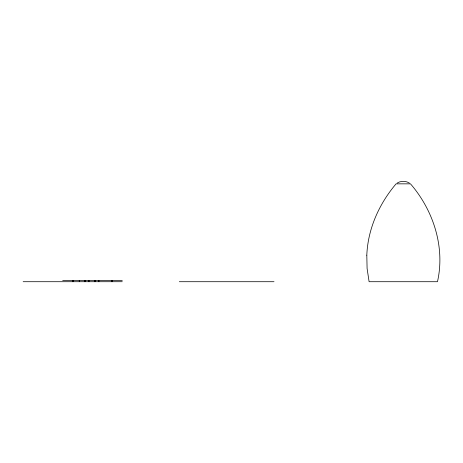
<?xml version="1.0" encoding="UTF-8"?>
<svg xmlns="http://www.w3.org/2000/svg" width="463" height="463" viewBox="0 0 463 463"><rect width="100%" height="100%" fill="white"/><g stroke="black" fill="none" stroke-linecap="round" stroke-linejoin="round"><path stroke-width="0.69" d="M397.161 183.076C400.819 180.726 405.75 180.726 409.408 183.076M62.684 280.433L122.261 280.433M23.15 281.712L122.261 281.712M179.32 281.712L274.009 281.712M112.104 280.433L112.104 281.712M112.029 280.433L112.029 281.712M98.833 280.433L98.833 281.712M98.723 280.433L98.723 281.712M94.921 280.433L94.921 281.712M94.84 280.433L94.84 281.712M94.73 280.433L94.73 281.712M88.913 280.433L88.913 281.712M88.722 280.433L88.722 281.712M84.92 280.433L84.92 281.712M84.839 280.433L84.775 281.712M84.729 280.433L84.729 281.712M79.277 280.433L79.277 281.712M72.899 280.433L72.899 281.712M72.853 280.433L72.853 281.712M366.812 255.188L367.09 268.488L369.098 281.712L437.477 281.712C445.325 247.132 433.362 210.271 410.484 183.846L396.085 183.846C379.168 203.737 367.836 228.901 366.812 255.188"/></g></svg>
